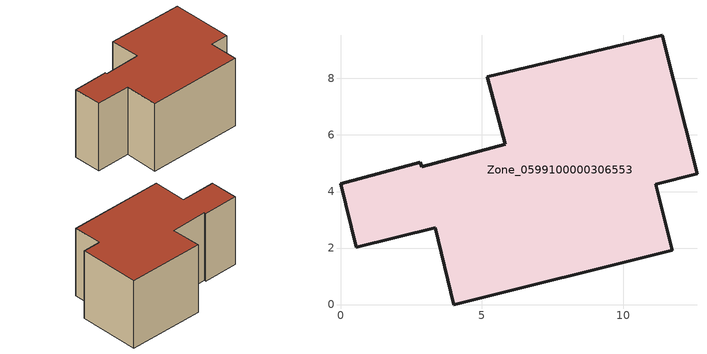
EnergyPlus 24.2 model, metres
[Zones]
Zone_0599100000306553
 floor ground (C_G): 4,0 3.35,2.71 0.56,2.03 0,4.28 2.83,5.03 2.87,4.88 5.83,5.67 5.2,8.05 11.38,9.52 12.61,4.62 11.15,4.25 11.74,1.93 z0
 wall outside (C_F): 3.35,2.71 4,0 11.74,1.93 11.15,4.25 12.61,4.62 11.38,9.52 5.2,8.05 5.83,5.67 2.87,4.88 2.83,5.03 0,4.28 0.56,2.03 3.35,2.71 z0:5.91
 roof outside (C_R): 11.74,1.93 11.15,4.25 12.61,4.62 11.38,9.52 5.2,8.05 5.83,5.67 2.87,4.88 2.83,5.03 0,4.28 0.56,2.03 3.35,2.71 4,0 z5.91
[BUILDING]
Pand.0599100000306553: North Axis=0; Terrain=City; Loads Convergence Tolerance Value=0.04; Temperature Convergence Tolerance Value=0.4; Solar Distribution=FullExterior; Maximum Number of Warmup Days=25; Minimum Number of Warmup Days=1
[Site:Location]
Rotterdam.The.Hague.AP_ZH_NLD Design_Conditions: Latitude=51.96; Longitude=4.45; Time Zone=1; Elevation=-4.5
[SITE:GROUNDTEMPERATURE:BUILDINGSURFACE]
18, 18, 18, 18, 18, 18, 18, 18, 18, 18, 18, 18
[MATERIAL] Thermal Absorptance=0.9; Solar Absorptance=0.7; Visible Absorptance=0.7
Name | Roughness | Thickness | Conductivity | Density | Specific Heat
G.TC.1965-1974 | MediumSmooth | 0.15 | 0.882353 | 540 | 1210
F.TC.1965-1974 | Rough | 0.3 | 0.697674 | 1920 | 840
R.TC.1965-1974 | MediumRough | 0.2 | 0.232558 | 1500 | 1000
[CONSTRUCTION]
C_G: G.TC.1965-1974
C_F: F.TC.1965-1974
C_R: R.TC.1965-1974
[ZONE]
Zone_0599100000306553: Type=1; Multiplier=1; Ceiling Height=Autocalculate; Volume=Autocalculate; Floor Area=autocalculate; Part of Total Floor Area=Yes
[ZONEINFILTRATION:DESIGNFLOWRATE]
Infil_Zone_0599100000306553: Zone or ZoneList or Space or SpaceList=Zone_0599100000306553; Schedule=AlwaysOn; Design Flow Rate Calculation Method=Flow/Area; Flow Rate per Floor Area=0.003; Constant Term Coefficient=1; Temperature Term Coefficient=0; Velocity Term Coefficient=0; Velocity Squared Term Coefficient=0
[HVACTEMPLATE:ZONE:IDEALLOADSAIRSYSTEM]
Zone_0599100000306553: Maximum Heating Supply Air Temperature=50; Minimum Cooling Supply Air Temperature=13; Maximum Heating Supply Air Humidity Ratio=0.0156; Minimum Cooling Supply Air Humidity Ratio=0.0077; Heating Limit=NoLimit; Cooling Limit=NoLimit; Dehumidification Control Type=ConstantSensibleHeatRatio; Cooling Sensible Heat Ratio=0.7; Dehumidification Setpoint=60; Humidification Control Type=None; Humidification Setpoint=30; Outdoor Air Method=None; Outdoor Air Flow Rate per Person=0.00944; Outdoor Air Flow Rate per Zone Floor Area=0; Outdoor Air Flow Rate per Zone=0; Demand Controlled Ventilation Type=None; Outdoor Air Economizer Type=NoEconomizer; Heat Recovery Type=None; Sensible Heat Recovery Effectiveness=0.7; Latent Heat Recovery Effectiveness=0.65
[ZONECONTROL:THERMOSTAT]
ThermostatControl_Zone_0599100000306553: Zone or ZoneList=Zone_0599100000306553; Control Type Schedule=DualSetpointControlType; Control 1=Thermostat_Zone_0599100000306553; Temperature Difference Between Cutout And Setpoint=0
[THERMOSTATSETPOINT:DUALSETPOINT]
Thermostat_Zone_0599100000306553: Heating Setpoint Temperature Schedule=HeatingSetpoint_Zone_0599100000306553; Cooling Setpoint Temperature Schedule=CoolingSetpoint_Zone_0599100000306553
[SCHEDULE:COMPACT]
HeatingSetpoint_Zone_0599100000306553: Through: 12/31, For: AllDays, Until: 24:00, 21
CoolingSetpoint_Zone_0599100000306553: Through: 12/31, For: AllDays, Until: 24:00, 24
DualSetpointControlType: Through: 12/31, For: AllDays, Until: 24:00, 4
AlwaysOn: Through: 12/31, For: AllDays, Until: 24:00, 1
